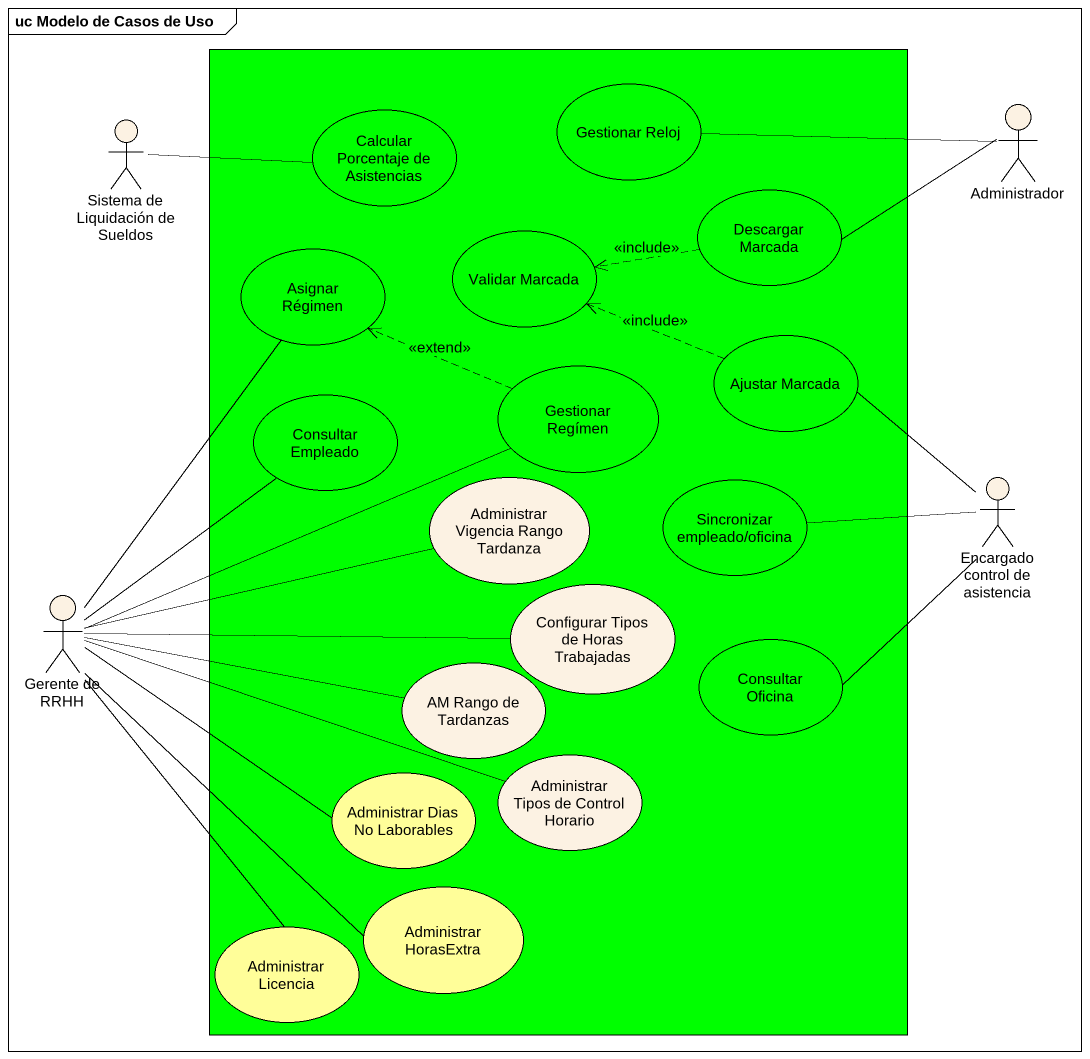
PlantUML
@startuml
mainframe uc Modelo de Casos de Uso
rectangle " " as rectangle1 #00FF00 {
  usecase "Gestionar Reloj" as Gestionar_Reloj #00FF00
  usecase "Calcular Porcentaje de Asistencias" as Calcular_Porcentaje_de #00FF00
  usecase "Validar Marcada" as Validar_Marcada #00FF00
  usecase "Descargar Marcada" as Descargar_Marcada #00FF00
  usecase "Asignar Régimen" as Asignar_Régimen #00FF00
  usecase "Ajustar Marcada" as Ajustar_Marcada #00FF00
  usecase "Consultar Empleado" as Consultar_Empleado #00FF00
  usecase "Gestionar Regímen" as Gestionar_Regímen #00FF00
  usecase "Administrar Vigencia Rango Tardanza" as Administrar_Vigencia_Rango
  usecase "Sincronizar empleado/oficina" as Sincronizar_empleado_oficina #00FF00
  usecase "Configurar Tipos de Horas Trabajadas" as Configurar_Tipos_de_Horas
  usecase "AM Rango de Tardanzas" as AM_Rango_de_Tardanzas
  usecase "Consultar Oficina" as Consultar_Oficina #00FF00
  usecase "Administrar Dias No Laborables" as Administrar_Dias_No #FFFE99
  usecase "Administrar Tipos de Control Horario" as Administrar_Tipos_de
  usecase "Administrar HorasExtra" as Administrar_HorasExtra #FFFE99
  usecase "Administrar Licencia" as Administrar_Licencia #FFFE99
}
actor Administrador #FCF2E3
actor "Sistema de Liquidación de Sueldos" as Sistema_de_Liquidación_de #FCF2E3
actor "Encargado control de asistencia" as Encargado_control_de #FCF2E3
actor "Gerente de RRHH" as Gerente_de_RRHH #FCF2E3
Administrador -left- Gestionar_Reloj
Administrador -left- Descargar_Marcada
Sistema_de_Liquidación_de -right- Calcular_Porcentaje_de
Descargar_Marcada .left.> Validar_Marcada : <<include>>
Ajustar_Marcada .left.> Validar_Marcada : <<include>>
Gestionar_Regímen .left.> Asignar_Régimen : <<extend>>
Encargado_control_de -up- Ajustar_Marcada
Encargado_control_de -left- Sincronizar_empleado_oficina
Encargado_control_de -- Consultar_Oficina
Gerente_de_RRHH -up- Asignar_Régimen
Gerente_de_RRHH -up- Consultar_Empleado
Gerente_de_RRHH -right- Gestionar_Regímen
Gerente_de_RRHH -right- Administrar_Vigencia_Rango
Gerente_de_RRHH -right- Configurar_Tipos_de_Horas
Gerente_de_RRHH -right- AM_Rango_de_Tardanzas
Gerente_de_RRHH -right- Administrar_Dias_No
Gerente_de_RRHH -right- Administrar_Tipos_de
Gerente_de_RRHH -- Administrar_HorasExtra
Gerente_de_RRHH -- Administrar_Licencia
@enduml
